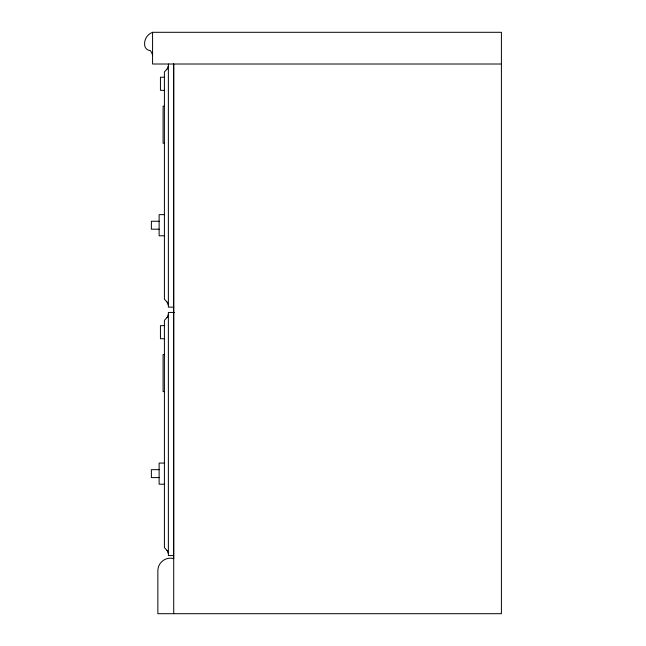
<?xml version="1.0" encoding="UTF-8"?>
<svg xmlns="http://www.w3.org/2000/svg" width="646" height="646" viewBox="0 0 646 646"><rect width="100%" height="100%" fill="white"/><g stroke="black" fill="none" stroke-linecap="round" stroke-linejoin="round"><path stroke-width="0.97" d="M166.999 69.138L164.407 71.94L164.407 299.219L166.999 302.021M166.999 317.557L164.407 320.359L164.407 547.63L166.999 550.432M152.569 55.201L152.448 54.757A15.69 15.69 0 0 0 150.356 50.574A5.984 5.984 0 0 1 144.914 46.496A12.161 12.161 0 0 1 144.696 42.119L144.979 40.674A12.161 12.161 0 0 1 152.569 32.3L501.409 32.3L501.409 613.7L157.858 613.7L157.858 570.733A12.557 12.557 0 0 1 166.151 558.927L168 558.41A12.557 12.557 0 0 1 173.709 558.62M501.409 64.011L152.569 64.011L152.569 32.3M164.407 77.229L160.442 77.229L160.442 90.327L164.407 90.327M164.407 106.178L163.091 106.178L163.091 143.178L164.407 143.178M164.407 214.65L159.126 214.65L159.126 235.79L164.407 235.79M159.126 221.255L151.374 221.255L151.374 229.185L159.126 229.185M173.661 307.141L168.372 307.141L168.372 64.011M174.372 312.43L168.372 312.43L168.372 555.56L173.661 555.56M164.407 325.641L160.442 325.641L160.442 338.738L164.407 338.738M164.407 354.597L163.091 354.597L163.091 391.597L164.407 391.597M164.407 463.061L159.126 463.061L159.126 484.209L164.407 484.209M159.126 469.674L151.374 469.674L151.374 477.596L159.126 477.596M173.709 64.011L173.709 613.7M173.661 64.011L173.661 558.677M168.138 66.296A17.062 12.064 0 0 1 166.999 69.138M166.999 302.021A17.062 12.064 0 0 1 168.138 304.855M168.138 314.715A17.062 12.064 0 0 1 166.999 317.557M166.999 550.432A17.062 12.064 0 0 1 168.138 553.275"/></g></svg>
